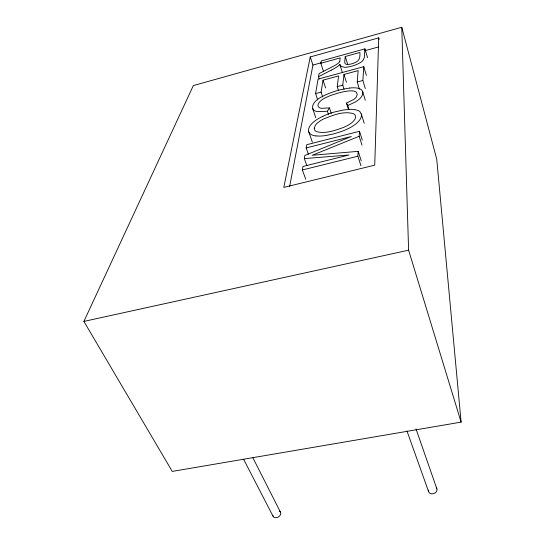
<?xml version="1.0" encoding="UTF-8"?>
<svg xmlns="http://www.w3.org/2000/svg" width="545" height="545" viewBox="0 0 545 545"><rect width="100%" height="100%" fill="white"/><g stroke="black" fill="none" stroke-linecap="round" stroke-linejoin="round"><path stroke-width="0.82" d="M378.72 37.857L374.735 165.169L283.802 187.398L310.241 56.946L378.72 37.857L379.15 39.376M360.947 165.755L357.874 156.197L358.194 151.353L312.258 155.264L359.189 136.277L359.516 131.284L306.726 144.732L306.167 147.961L308.409 154.255M365.307 88.576L362.868 80.476L363.774 66.674L318.089 79.107L315.575 93.604L317.715 99.953M323.41 71.15L320.835 63.254L321.23 60.965L364.952 48.866L364.353 57.341L362.984 60.427A10.314 3.617 -18.4 0 1 359.972 62.811L358.889 63.411A13.666 4.782 -18.5 0 1 350.966 66.395L348.173 66.994A11.425 4.006 -18.5 0 1 344.808 67.28L341.306 66.524L339.862 64.521A21.718 7.521 -19.2 0 1 338.493 65.782L337.45 66.565A31.842 10.92 -19.3 0 1 331.197 70.169M359.455 89.257L357.234 81.982L358.133 70.618L343.977 74.461L342.771 85.143L344.038 89.155M345.264 56.503L344.665 62.028L345.162 63.663A9.129 3.195 -18.4 0 0 345.455 63.908L345.571 63.983A6.969 2.439 -18.5 0 0 347.792 64.412A7.773 2.718 -18.5 0 0 351.532 63.847A8.645 3.018 -18.5 0 0 352.588 63.54L353.712 63.159A6.765 2.371 -18.5 0 0 356.028 62.11C359.809 60.597 360.245 56.006 359.891 52.463L345.264 56.503L347.73 64.494M338.52 90.627L337.239 86.628L338.581 75.925L323.022 80.149L321.094 92.125L322.681 96.901M305.759 179.285L302.359 169.972L302.966 166.443L349.004 154.984L304.328 158.595L304.873 155.441L351.307 136.502L306.167 147.961M319.268 79.025L318.505 76.709L319.036 73.643L333.492 66.177A51.877 17.351 -19.5 0 0 334.48 65.638L335.066 65.311A25.656 8.775 -19.2 0 0 335.849 64.855L338.2 63.302A9.279 3.216 -18.9 0 0 339.528 61.905L339.637 61.653M289.647 186.424L312.939 65.066L310.241 56.946M83.889 321.407L193.339 85.579L401.767 27.25L436.743 159.249L461.111 422.123L172.261 471.411L83.889 321.407L408.6 250.182L401.767 27.25M328.458 114.395L327.409 111.235L329.453 107.903L331.278 113.414M318.505 76.709L331.217 70.176M322.878 116.283L321.4 116.998A23.455 9.428 -19.1 0 0 313.988 121.678A25.097 10.096 -19.1 0 0 312.537 122.952A24.382 9.803 -19.1 0 0 309.478 126.767L308.777 128.443A30.159 12.147 -18.9 0 0 308.524 129.655A26.984 10.866 -19 0 0 310.691 134.268A22.141 8.924 -19.1 0 0 315.971 135.943M348.493 109.45L346.477 103.1L353.855 99.374A11.036 4.231 -18.6 0 0 354.543 98.856A11.854 4.537 -18.6 0 0 356.137 97.303L357.288 94.387L356.226 92.091A14.02 5.355 -18.7 0 0 354.897 91.39L354.57 91.288A14.831 5.661 -18.7 0 0 349.508 90.906L347.914 91.07A31.051 12.031 -18.9 0 0 338.758 92.882L330.434 95.518L324.364 98.264A13.257 5.055 -19 0 0 320.862 100.689A16.766 6.404 -19 0 0 318.069 104.626A18.625 7.112 -18.9 0 0 317.987 105.437L318.314 106.65A13.748 5.252 -19 0 0 320.487 108.087A13.053 4.987 -19 0 0 321.673 108.339L329.453 107.903M346.477 103.1L347.724 105.539L354.645 102.337A18.816 7.208 -18.7 0 0 359.182 99.224A18.619 7.133 -18.7 0 0 361.137 97.228L362.514 94.844L362.813 92.269M312.939 65.066L321.053 62.825M364.857 50.719L378.652 46.911M320.835 63.254L340.23 57.899L339.862 60.774A22.767 7.868 -19.2 0 1 339.651 61.653M337.239 86.628L342.771 85.143M357.234 81.982L362.868 80.476M315.575 93.604L321.094 92.125M302.359 169.972L357.874 156.197M327.409 111.235L317.864 111.63A19.102 7.31 -19 0 1 316.209 111.303A19.443 7.439 -19 0 1 313.266 109.647C311.079 106.343 314.097 102.31 316.645 100.178A19.436 7.405 -19 0 1 320.773 97.317L326.189 94.592A35.405 13.686 -18.9 0 1 338.213 90.354A40.643 15.791 -18.9 0 1 340.891 89.646L349.842 88.011M315.971 135.937L319.39 136.08A29.028 11.643 -19 0 0 325.883 135.501L332.368 134.199A39.594 15.723 -19 0 0 335.298 133.436L341.735 131.372A29.089 11.67 -19 0 0 347.594 128.927L349.876 127.775A23.176 9.347 -18.9 0 0 357.145 122.802A25.05 10.096 -18.9 0 0 360.994 117.645L361.417 116.01A31.992 12.876 -19.1 0 0 361.417 114.443L359.932 111.664A22.931 9.224 -18.9 0 0 357.806 110.403L354.795 109.606A23.503 9.449 -18.9 0 0 350.994 109.32L344.011 109.92L335.482 111.745A30.711 12.419 -19 0 0 322.872 116.276M243.622 459.285L273.161 516.462M252.934 457.889L280.477 512.177M304.328 158.595L306.917 165.775M406.979 430.993L428.629 491.719M308.722 131.74L312.38 142.184M415.998 428.874L436.899 488.981M312.612 108.428L315.8 117.74M323.022 80.149L325.583 87.949M358.194 151.353L361.233 160.85M347.724 105.539L348.991 109.525M359.189 136.277L361.996 145.161M339.862 64.521L342.389 72.594M359.516 131.284L362.296 140.113M343.977 74.461L346.436 82.336M361.315 113.905L364.217 123.299M408.6 250.182L461.111 422.123M362.67 91.662L365.307 100.348M363.774 66.674L366.369 75.38M364.952 48.866L367.541 57.695M362.806 92.275A25.104 9.592 -18.8 0 0 360.245 89.012L359.87 88.842A20.621 7.868 -18.7 0 0 354.536 87.806L352.642 87.813A24.9 9.531 -18.8 0 0 349.842 88.011M436.259 487.952A4.36 3.379 -17.8 0 1 433.554 493.654A4.36 3.379 -17.8 0 1 428.629 490.016M279.312 511.162A4.244 3.052 -31.7 0 1 278.563 516.837A4.244 3.052 -31.7 0 1 272.875 515.393M314.247 128.211L314.853 130.371A16.336 6.574 -19.1 0 0 316.556 131.618C325.447 134.084 334.739 130.466 343.132 127.585A21.97 8.815 -18.9 0 0 345.005 126.774L347.301 125.65A16.752 6.751 -18.9 0 0 352.281 122.318A17.447 7.031 -18.9 0 0 355.401 118.02L355.524 117.434A21.037 8.468 -19 0 0 355.544 116.364L355.224 115.329A17.604 7.085 -18.9 0 0 353.528 113.735C343.514 110.683 332.702 115.336 323.41 119.055A17.481 7.031 -19.1 0 0 320.419 120.765L317.435 122.986A16.398 6.595 -19.1 0 0 315.426 125.18L314.247 128.211"/></g></svg>
